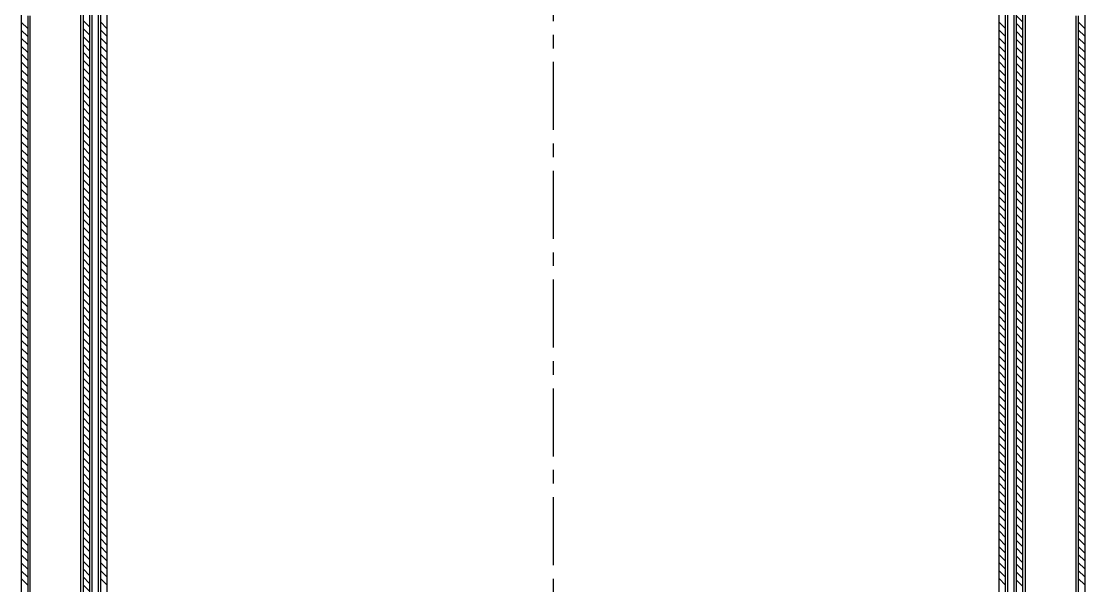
# Model space of a CAD drawing. Header units: millimetres. Extents: x -3132 to 28633, y 682 to 5849.
# Drawn here: x 17615.3 to 18112.3, y 1920.6 to 2184.1 of the extents above; entities that cross this region are included whole.
import ezdxf

# ---------------------------------------------------------------- set-up
doc = ezdxf.new("R2010")
doc.units = ezdxf.units.MM
doc.linetypes.add('CENTER', pattern=[50.8, 31.75, -6.35, 6.35, -6.35])
doc.layers.add('标准', color=3, linetype='Continuous')

msp = doc.modelspace()

# ---------------------------------------------------------------- linework, layer by layer
at = {"color": 7, "linetype": 'Continuous'}
for p, q in [((17651.304, 2688.194), (17651.304, 1691.194)), ((17652.304, 2688.194), (17652.304, 1691.194)), ((17655.304, 2688.194), (17655.304, 1691.194)), ((18072.304, 1691.194), (18072.304, 2688.194)), ((18075.304, 1691.194), (18075.304, 2688.194)), ((18076.304, 1691.194), (18076.304, 2688.194)), ((18112.304, 2688.194), (18112.304, 1691.194)), ((17643.204, 1741.67), (17643.204, 2648.094)), ((17644.204, 2648.094), (17644.204, 1741.684)), ((17647.204, 2648.094), (17647.204, 1740.879)), ((17648.204, 2648.094), (17648.204, 1740.268)), ((18079.404, 1740.268), (18079.404, 2648.094)), ((18080.404, 1740.879), (18080.404, 2648.094)), ((18083.404, 1741.684), (18083.404, 2648.094)), ((18084.404, 2648.094), (18084.404, 1741.67)), ((17615.304, 2581.694), (17615.304, 1797.694)), ((17618.304, 2186.744), (17618.304, 1800.017)), ((17619.304, 2186.744), (17619.304, 1798.694)), ((18108.304, 1798.694), (18108.304, 2186.744)), ((18109.304, 2186.744), (18109.304, 1800.426))]:
    msp.add_line(p, q, dxfattribs=at)
at = {"color": 2, "linetype": 'Continuous'}
for p, q in [((17615.304, 2183.708), (17618.304, 2180.708)), ((17644.204, 2184.507), (17647.204, 2181.507)), ((17652.304, 2183.831), (17655.304, 2180.831)), ((18072.304, 2183.708), (18075.304, 2180.708)), ((18080.404, 2186.745), (18083.404, 2183.745)), ((18080.404, 2183.033), (18083.404, 2180.033)), ((18109.304, 2183.831), (18112.304, 2180.831)), ((17615.304, 2179.996), (17618.304, 2176.996)), ((17644.204, 2180.794), (17647.204, 2177.794)), ((17644.204, 2177.082), (17647.204, 2174.082)), ((17652.304, 2180.119), (17655.304, 2177.119)), ((18072.304, 2179.996), (18075.304, 2176.996)), ((18080.404, 2179.32), (18083.404, 2176.32)), ((18109.304, 2180.119), (18112.304, 2177.119)), ((17615.304, 2176.284), (17618.304, 2173.284)), ((17615.304, 2172.571), (17618.304, 2169.571)), ((17644.204, 2173.37), (17647.204, 2170.37)), ((17652.304, 2176.407), (17655.304, 2173.407)), ((17652.304, 2172.694), (17655.304, 2169.694)), ((18072.304, 2176.284), (18075.304, 2173.284)), ((18072.304, 2172.571), (18075.304, 2169.571)), ((18080.404, 2175.608), (18083.404, 2172.608)), ((18080.404, 2171.896), (18083.404, 2168.896)), ((18109.304, 2176.407), (18112.304, 2173.407)), ((18109.304, 2172.694), (18112.304, 2169.694)), ((17615.304, 2168.859), (17618.304, 2165.859)), ((17644.204, 2169.657), (17647.204, 2166.657)), ((17652.304, 2168.982), (17655.304, 2165.982)), ((18072.304, 2168.859), (18075.304, 2165.859)), ((18080.404, 2168.184), (18083.404, 2165.184)), ((18109.304, 2168.982), (18112.304, 2165.982)), ((17615.304, 2165.147), (17618.304, 2162.147)), ((17644.204, 2165.945), (17647.204, 2162.945)), ((17644.204, 2162.233), (17647.204, 2159.233)), ((17652.304, 2165.27), (17655.304, 2162.27)), ((18072.304, 2165.147), (18075.304, 2162.147)), ((18080.404, 2164.471), (18083.404, 2161.471)), ((18109.304, 2165.27), (18112.304, 2162.27)), ((17615.304, 2161.434), (17618.304, 2158.434)), ((17615.304, 2157.722), (17618.304, 2154.722)), ((17644.204, 2158.52), (17647.204, 2155.52)), ((17652.304, 2161.557), (17655.304, 2158.557)), ((17652.304, 2157.845), (17655.304, 2154.845)), ((18072.304, 2161.434), (18075.304, 2158.434)), ((18072.304, 2157.722), (18075.304, 2154.722)), ((18080.404, 2160.759), (18083.404, 2157.759)), ((18080.404, 2157.047), (18083.404, 2154.047)), ((18109.304, 2161.557), (18112.304, 2158.557)), ((18109.304, 2157.845), (18112.304, 2154.845)), ((17615.304, 2154.01), (17618.304, 2151.01)), ((17644.204, 2154.808), (17647.204, 2151.808)), ((17652.304, 2154.133), (17655.304, 2151.133)), ((18072.304, 2154.01), (18075.304, 2151.01)), ((18080.404, 2153.334), (18083.404, 2150.334)), ((18109.304, 2154.133), (18112.304, 2151.133)), ((17615.304, 2150.297), (17618.304, 2147.297)), ((17644.204, 2151.096), (17647.204, 2148.096)), ((17644.204, 2147.384), (17647.204, 2144.384)), ((17652.304, 2150.42), (17655.304, 2147.42)), ((18072.304, 2150.297), (18075.304, 2147.297)), ((18080.404, 2149.622), (18083.404, 2146.622)), ((18109.304, 2150.42), (18112.304, 2147.42)), ((17615.304, 2146.585), (17618.304, 2143.585)), ((17615.304, 2142.873), (17618.304, 2139.873)), ((17644.204, 2143.671), (17647.204, 2140.671)), ((17652.304, 2146.708), (17655.304, 2143.708)), ((17652.304, 2142.996), (17655.304, 2139.996)), ((18072.304, 2146.585), (18075.304, 2143.585)), ((18072.304, 2142.873), (18075.304, 2139.873)), ((18080.404, 2145.91), (18083.404, 2142.91)), ((18080.404, 2142.197), (18083.404, 2139.197)), ((18109.304, 2146.708), (18112.304, 2143.708)), ((18109.304, 2142.996), (18112.304, 2139.996)), ((17615.304, 2139.16), (17618.304, 2136.16)), ((17644.204, 2139.959), (17647.204, 2136.959)), ((17652.304, 2139.284), (17655.304, 2136.284)), ((18072.304, 2139.16), (18075.304, 2136.16)), ((18080.404, 2138.485), (18083.404, 2135.485)), ((18109.304, 2139.284), (18112.304, 2136.284)), ((17615.304, 2135.448), (17618.304, 2132.448)), ((17644.204, 2136.247), (17647.204, 2133.247)), ((17644.204, 2132.534), (17647.204, 2129.534)), ((17652.304, 2135.571), (17655.304, 2132.571)), ((18072.304, 2135.448), (18075.304, 2132.448)), ((18080.404, 2134.773), (18083.404, 2131.773)), ((18109.304, 2135.571), (18112.304, 2132.571)), ((17615.304, 2131.736), (17618.304, 2128.736)), ((17615.304, 2128.023), (17618.304, 2125.023)), ((17644.204, 2128.822), (17647.204, 2125.822)), ((17652.304, 2131.859), (17655.304, 2128.859)), ((17652.304, 2128.147), (17655.304, 2125.147)), ((18072.304, 2131.736), (18075.304, 2128.736)), ((18072.304, 2128.023), (18075.304, 2125.023)), ((18080.404, 2131.06), (18083.404, 2128.06)), ((18080.404, 2127.348), (18083.404, 2124.348)), ((18109.304, 2131.859), (18112.304, 2128.859)), ((18109.304, 2128.147), (18112.304, 2125.147)), ((17615.304, 2124.311), (17618.304, 2121.311)), ((17644.204, 2125.11), (17647.204, 2122.11)), ((17652.304, 2124.434), (17655.304, 2121.434)), ((18072.304, 2124.311), (18075.304, 2121.311)), ((18080.404, 2123.636), (18083.404, 2120.636)), ((18109.304, 2124.434), (18112.304, 2121.434)), ((17615.304, 2120.599), (17618.304, 2117.599)), ((17644.204, 2121.397), (17647.204, 2118.397)), ((17644.204, 2117.685), (17647.204, 2114.685)), ((17652.304, 2120.722), (17655.304, 2117.722)), ((18072.304, 2120.599), (18075.304, 2117.599)), ((18080.404, 2119.923), (18083.404, 2116.923)), ((18109.304, 2120.722), (18112.304, 2117.722)), ((17615.304, 2116.887), (17618.304, 2113.887)), ((17615.304, 2113.174), (17618.304, 2110.174)), ((17644.204, 2113.973), (17647.204, 2110.973)), ((17652.304, 2117.01), (17655.304, 2114.01)), ((17652.304, 2113.297), (17655.304, 2110.297)), ((18072.304, 2116.887), (18075.304, 2113.887)), ((18072.304, 2113.174), (18075.304, 2110.174)), ((18080.404, 2116.211), (18083.404, 2113.211)), ((18080.404, 2112.499), (18083.404, 2109.499)), ((18109.304, 2117.01), (18112.304, 2114.01)), ((18109.304, 2113.297), (18112.304, 2110.297)), ((17615.304, 2109.462), (17618.304, 2106.462)), ((17644.204, 2110.26), (17647.204, 2107.26)), ((17652.304, 2109.585), (17655.304, 2106.585)), ((18072.304, 2109.462), (18075.304, 2106.462)), ((18080.404, 2108.787), (18083.404, 2105.787)), ((18109.304, 2109.585), (18112.304, 2106.585)), ((17615.304, 2105.75), (17618.304, 2102.75)), ((17644.204, 2106.548), (17647.204, 2103.548)), ((17644.204, 2102.836), (17647.204, 2099.836)), ((17652.304, 2105.873), (17655.304, 2102.873)), ((18072.304, 2105.75), (18075.304, 2102.75)), ((18080.404, 2105.074), (18083.404, 2102.074)), ((18109.304, 2105.873), (18112.304, 2102.873)), ((17615.304, 2102.037), (17618.304, 2099.037)), ((17615.304, 2098.325), (17618.304, 2095.325)), ((17644.204, 2099.123), (17647.204, 2096.123)), ((17652.304, 2102.16), (17655.304, 2099.16)), ((17652.304, 2098.448), (17655.304, 2095.448)), ((18072.304, 2102.037), (18075.304, 2099.037)), ((18072.304, 2098.325), (18075.304, 2095.325)), ((18080.404, 2101.362), (18083.404, 2098.362)), ((18080.404, 2097.65), (18083.404, 2094.65)), ((18109.304, 2102.16), (18112.304, 2099.16)), ((18109.304, 2098.448), (18112.304, 2095.448)), ((17615.304, 2094.613), (17618.304, 2091.613)), ((17644.204, 2095.411), (17647.204, 2092.411)), ((17652.304, 2094.736), (17655.304, 2091.736)), ((18072.304, 2094.613), (18075.304, 2091.613)), ((18080.404, 2093.937), (18083.404, 2090.937)), ((18109.304, 2094.736), (18112.304, 2091.736)), ((17615.304, 2090.9), (17618.304, 2087.9)), ((17644.204, 2091.699), (17647.204, 2088.699)), ((17644.204, 2087.987), (17647.204, 2084.987)), ((17652.304, 2091.023), (17655.304, 2088.023)), ((18072.304, 2090.9), (18075.304, 2087.9)), ((18080.404, 2090.225), (18083.404, 2087.225)), ((18109.304, 2091.023), (18112.304, 2088.023)), ((17615.304, 2087.188), (17618.304, 2084.188)), ((17615.304, 2083.476), (17618.304, 2080.476)), ((17644.204, 2084.274), (17647.204, 2081.274)), ((17652.304, 2087.311), (17655.304, 2084.311)), ((17652.304, 2083.599), (17655.304, 2080.599)), ((18072.304, 2087.188), (18075.304, 2084.188)), ((18072.304, 2083.476), (18075.304, 2080.476)), ((18080.404, 2086.513), (18083.404, 2083.513)), ((18080.404, 2082.8), (18083.404, 2079.8)), ((18109.304, 2087.311), (18112.304, 2084.311)), ((18109.304, 2083.599), (18112.304, 2080.599)), ((17615.304, 2079.763), (17618.304, 2076.763)), ((17644.204, 2080.562), (17647.204, 2077.562)), ((17652.304, 2079.887), (17655.304, 2076.887)), ((18072.304, 2079.763), (18075.304, 2076.763)), ((18080.404, 2079.088), (18083.404, 2076.088)), ((18109.304, 2079.887), (18112.304, 2076.887)), ((17615.304, 2076.051), (17618.304, 2073.051)), ((17644.204, 2076.85), (17647.204, 2073.85)), ((17644.204, 2073.137), (17647.204, 2070.137)), ((17652.304, 2076.174), (17655.304, 2073.174)), ((18072.304, 2076.051), (18075.304, 2073.051)), ((18080.404, 2075.376), (18083.404, 2072.376)), ((18109.304, 2076.174), (18112.304, 2073.174)), ((17615.304, 2072.339), (17618.304, 2069.339)), ((17615.304, 2068.627), (17618.304, 2065.627)), ((17644.204, 2069.425), (17647.204, 2066.425)), ((17652.304, 2072.462), (17655.304, 2069.462)), ((17652.304, 2068.75), (17655.304, 2065.75)), ((18072.304, 2072.339), (18075.304, 2069.339)), ((18072.304, 2068.627), (18075.304, 2065.627)), ((18080.404, 2071.663), (18083.404, 2068.663)), ((18080.404, 2067.951), (18083.404, 2064.951)), ((18109.304, 2072.462), (18112.304, 2069.462)), ((18109.304, 2068.75), (18112.304, 2065.75)), ((17615.304, 2064.914), (17618.304, 2061.914)), ((17644.204, 2065.713), (17647.204, 2062.713)), ((17652.304, 2065.037), (17655.304, 2062.037)), ((18072.304, 2064.914), (18075.304, 2061.914)), ((18080.404, 2064.239), (18083.404, 2061.239)), ((18109.304, 2065.037), (18112.304, 2062.037)), ((17615.304, 2061.202), (17618.304, 2058.202)), ((17644.204, 2062), (17647.204, 2059)), ((17644.204, 2058.288), (17647.204, 2055.288)), ((17652.304, 2061.325), (17655.304, 2058.325)), ((17652.304, 2057.613), (17655.304, 2054.613)), ((18072.304, 2061.202), (18075.304, 2058.202)), ((18080.404, 2060.527), (18083.404, 2057.527)), ((18109.304, 2061.325), (18112.304, 2058.325)), ((18109.304, 2057.613), (18112.304, 2054.613)), ((17615.304, 2057.49), (17618.304, 2054.49)), ((17615.304, 2053.777), (17618.304, 2050.777)), ((17644.204, 2054.576), (17647.204, 2051.576)), ((17652.304, 2053.9), (17655.304, 2050.9)), ((18072.304, 2057.49), (18075.304, 2054.49)), ((18072.304, 2053.777), (18075.304, 2050.777)), ((18080.404, 2056.814), (18083.404, 2053.814)), ((18080.404, 2053.102), (18083.404, 2050.102)), ((18109.304, 2053.9), (18112.304, 2050.9)), ((17615.304, 2050.065), (17618.304, 2047.065)), ((17644.204, 2050.863), (17647.204, 2047.863)), ((17652.304, 2050.188), (17655.304, 2047.188)), ((18072.304, 2050.065), (18075.304, 2047.065)), ((18080.404, 2049.39), (18083.404, 2046.39)), ((18109.304, 2050.188), (18112.304, 2047.188)), ((17615.304, 2046.353), (17618.304, 2043.353)), ((17644.204, 2047.151), (17647.204, 2044.151)), ((17644.204, 2043.439), (17647.204, 2040.439)), ((17652.304, 2046.476), (17655.304, 2043.476)), ((17652.304, 2042.763), (17655.304, 2039.763)), ((18072.304, 2046.353), (18075.304, 2043.353)), ((18080.404, 2045.677), (18083.404, 2042.677)), ((18109.304, 2046.476), (18112.304, 2043.476)), ((18109.304, 2042.763), (18112.304, 2039.763)), ((17615.304, 2042.64), (17618.304, 2039.64)), ((17615.304, 2038.928), (17618.304, 2035.928)), ((17644.204, 2039.727), (17647.204, 2036.727)), ((17652.304, 2039.051), (17655.304, 2036.051)), ((18072.304, 2042.64), (18075.304, 2039.64)), ((18072.304, 2038.928), (18075.304, 2035.928)), ((18080.404, 2041.965), (18083.404, 2038.965)), ((18080.404, 2038.253), (18083.404, 2035.253)), ((18109.304, 2039.051), (18112.304, 2036.051)), ((17615.304, 2035.216), (17618.304, 2032.216)), ((17644.204, 2036.014), (17647.204, 2033.014)), ((17652.304, 2035.339), (17655.304, 2032.339)), ((18072.304, 2035.216), (18075.304, 2032.216)), ((18080.404, 2034.54), (18083.404, 2031.54)), ((18109.304, 2035.339), (18112.304, 2032.339)), ((17615.304, 2031.503), (17618.304, 2028.503)), ((17615.304, 2027.791), (17618.304, 2024.791)), ((17644.204, 2032.302), (17647.204, 2029.302)), ((17644.204, 2028.59), (17647.204, 2025.59)), ((17652.304, 2031.627), (17655.304, 2028.627)), ((17652.304, 2027.914), (17655.304, 2024.914)), ((18072.304, 2031.503), (18075.304, 2028.503)), ((18072.304, 2027.791), (18075.304, 2024.791)), ((18080.404, 2030.828), (18083.404, 2027.828)), ((18109.304, 2031.627), (18112.304, 2028.627)), ((18109.304, 2027.914), (18112.304, 2024.914)), ((17615.304, 2024.079), (17618.304, 2021.079)), ((17644.204, 2024.877), (17647.204, 2021.877)), ((17652.304, 2024.202), (17655.304, 2021.202)), ((18072.304, 2024.079), (18075.304, 2021.079)), ((18080.404, 2027.116), (18083.404, 2024.116)), ((18080.404, 2023.403), (18083.404, 2020.403)), ((18109.304, 2024.202), (18112.304, 2021.202)), ((17615.304, 2020.366), (17618.304, 2017.366)), ((17644.204, 2021.165), (17647.204, 2018.165)), ((17652.304, 2020.49), (17655.304, 2017.49)), ((18072.304, 2020.366), (18075.304, 2017.366)), ((18080.404, 2019.691), (18083.404, 2016.691)), ((18109.304, 2020.49), (18112.304, 2017.49)), ((17615.304, 2016.654), (17618.304, 2013.654)), ((17615.304, 2012.942), (17618.304, 2009.942)), ((17644.204, 2017.453), (17647.204, 2014.453)), ((17644.204, 2013.74), (17647.204, 2010.74)), ((17652.304, 2016.777), (17655.304, 2013.777)), ((17652.304, 2013.065), (17655.304, 2010.065)), ((18072.304, 2016.654), (18075.304, 2013.654)), ((18072.304, 2012.942), (18075.304, 2009.942)), ((18080.404, 2015.979), (18083.404, 2012.979)), ((18109.304, 2016.777), (18112.304, 2013.777)), ((18109.304, 2013.065), (18112.304, 2010.065)), ((17615.304, 2009.23), (17618.304, 2006.23)), ((17644.204, 2010.028), (17647.204, 2007.028)), ((17652.304, 2009.353), (17655.304, 2006.353)), ((18072.304, 2009.23), (18075.304, 2006.23)), ((18080.404, 2012.266), (18083.404, 2009.266)), ((18080.404, 2008.554), (18083.404, 2005.554)), ((18109.304, 2009.353), (18112.304, 2006.353)), ((17615.304, 2005.517), (17618.304, 2002.517)), ((17644.204, 2006.316), (17647.204, 2003.316)), ((17652.304, 2005.64), (17655.304, 2002.64)), ((18072.304, 2005.517), (18075.304, 2002.517)), ((18080.404, 2004.842), (18083.404, 2001.842)), ((18109.304, 2005.64), (18112.304, 2002.64)), ((17615.304, 2001.805), (17618.304, 1998.805)), ((17615.304, 1998.093), (17618.304, 1995.093)), ((17644.204, 2002.603), (17647.204, 1999.603)), ((17644.204, 1998.891), (17647.204, 1995.891)), ((17652.304, 2001.928), (17655.304, 1998.928)), ((17652.304, 1998.216), (17655.304, 1995.216)), ((18072.304, 2001.805), (18075.304, 1998.805)), ((18072.304, 1998.093), (18075.304, 1995.093)), ((18080.404, 2001.13), (18083.404, 1998.13)), ((18109.304, 2001.928), (18112.304, 1998.928)), ((18109.304, 1998.216), (18112.304, 1995.216)), ((17615.304, 1994.38), (17618.304, 1991.38)), ((17644.204, 1995.179), (17647.204, 1992.179)), ((17652.304, 1994.503), (17655.304, 1991.503)), ((18072.304, 1994.38), (18075.304, 1991.38)), ((18080.404, 1997.417), (18083.404, 1994.417)), ((18080.404, 1993.705), (18083.404, 1990.705)), ((18109.304, 1994.503), (18112.304, 1991.503)), ((17615.304, 1990.668), (17618.304, 1987.668)), ((17644.204, 1991.466), (17647.204, 1988.466)), ((17652.304, 1990.791), (17655.304, 1987.791)), ((18072.304, 1990.668), (18075.304, 1987.668)), ((18080.404, 1989.993), (18083.404, 1986.993)), ((18109.304, 1990.791), (18112.304, 1987.791)), ((17615.304, 1986.956), (17618.304, 1983.956)), ((17615.304, 1983.243), (17618.304, 1980.243)), ((17644.204, 1987.754), (17647.204, 1984.754)), ((17644.204, 1984.042), (17647.204, 1981.042)), ((17652.304, 1987.079), (17655.304, 1984.079)), ((17652.304, 1983.366), (17655.304, 1980.366)), ((18072.304, 1986.956), (18075.304, 1983.956)), ((18072.304, 1983.243), (18075.304, 1980.243)), ((18080.404, 1986.28), (18083.404, 1983.28)), ((18109.304, 1987.079), (18112.304, 1984.079)), ((18109.304, 1983.366), (18112.304, 1980.366)), ((17615.304, 1979.531), (17618.304, 1976.531)), ((17644.204, 1980.33), (17647.204, 1977.33)), ((17652.304, 1979.654), (17655.304, 1976.654)), ((18072.304, 1979.531), (18075.304, 1976.531)), ((18080.404, 1982.568), (18083.404, 1979.568)), ((18080.404, 1978.856), (18083.404, 1975.856)), ((18109.304, 1979.654), (18112.304, 1976.654)), ((17615.304, 1975.819), (17618.304, 1972.819)), ((17644.204, 1976.617), (17647.204, 1973.617)), ((17652.304, 1975.942), (17655.304, 1972.942)), ((18072.304, 1975.819), (18075.304, 1972.819)), ((18080.404, 1975.143), (18083.404, 1972.143)), ((18109.304, 1975.942), (18112.304, 1972.942)), ((17615.304, 1972.106), (17618.304, 1969.106)), ((17615.304, 1968.394), (17618.304, 1965.394)), ((17644.204, 1972.905), (17647.204, 1969.905)), ((17644.204, 1969.193), (17647.204, 1966.193)), ((17652.304, 1972.23), (17655.304, 1969.23)), ((17652.304, 1968.517), (17655.304, 1965.517)), ((18072.304, 1972.106), (18075.304, 1969.106)), ((18072.304, 1968.394), (18075.304, 1965.394)), ((18080.404, 1971.431), (18083.404, 1968.431)), ((18109.304, 1972.23), (18112.304, 1969.23)), ((18109.304, 1968.517), (18112.304, 1965.517)), ((17615.304, 1964.682), (17618.304, 1961.682)), ((17644.204, 1965.48), (17647.204, 1962.48)), ((17652.304, 1964.805), (17655.304, 1961.805)), ((18072.304, 1964.682), (18075.304, 1961.682)), ((18080.404, 1967.719), (18083.404, 1964.719)), ((18080.404, 1964.006), (18083.404, 1961.006)), ((18109.304, 1964.805), (18112.304, 1961.805)), ((17615.304, 1960.97), (17618.304, 1957.97)), ((17644.204, 1961.768), (17647.204, 1958.768)), ((17652.304, 1961.093), (17655.304, 1958.093)), ((18072.304, 1960.97), (18075.304, 1957.97)), ((18080.404, 1960.294), (18083.404, 1957.294)), ((18109.304, 1961.093), (18112.304, 1958.093)), ((17615.304, 1957.257), (17618.304, 1954.257)), ((17615.304, 1953.545), (17618.304, 1950.545)), ((17644.204, 1958.056), (17647.204, 1955.056)), ((17644.204, 1954.343), (17647.204, 1951.343)), ((17652.304, 1957.38), (17655.304, 1954.38)), ((17652.304, 1953.668), (17655.304, 1950.668)), ((18072.304, 1957.257), (18075.304, 1954.257)), ((18072.304, 1953.545), (18075.304, 1950.545)), ((18080.404, 1956.582), (18083.404, 1953.582)), ((18109.304, 1957.38), (18112.304, 1954.38)), ((18109.304, 1953.668), (18112.304, 1950.668)), ((17615.304, 1949.833), (17618.304, 1946.833)), ((17644.204, 1950.631), (17647.204, 1947.631)), ((17652.304, 1949.956), (17655.304, 1946.956)), ((18072.304, 1949.833), (18075.304, 1946.833)), ((18080.404, 1952.87), (18083.404, 1949.87)), ((18080.404, 1949.157), (18083.404, 1946.157)), ((18109.304, 1949.956), (18112.304, 1946.956)), ((17615.304, 1946.12), (17618.304, 1943.12)), ((17644.204, 1946.919), (17647.204, 1943.919)), ((17652.304, 1946.243), (17655.304, 1943.243)), ((18072.304, 1946.12), (18075.304, 1943.12)), ((18080.404, 1945.445), (18083.404, 1942.445)), ((18109.304, 1946.243), (18112.304, 1943.243)), ((17615.304, 1942.408), (17618.304, 1939.408)), ((17615.304, 1938.696), (17618.304, 1935.696)), ((17644.204, 1943.206), (17647.204, 1940.206)), ((17644.204, 1939.494), (17647.204, 1936.494)), ((17652.304, 1942.531), (17655.304, 1939.531)), ((17652.304, 1938.819), (17655.304, 1935.819)), ((18072.304, 1942.408), (18075.304, 1939.408)), ((18072.304, 1938.696), (18075.304, 1935.696)), ((18080.404, 1941.733), (18083.404, 1938.733)), ((18109.304, 1942.531), (18112.304, 1939.531)), ((18109.304, 1938.819), (18112.304, 1935.819)), ((17615.304, 1934.983), (17618.304, 1931.983)), ((17644.204, 1935.782), (17647.204, 1932.782)), ((17652.304, 1935.106), (17655.304, 1932.106)), ((18072.304, 1934.983), (18075.304, 1931.983)), ((18080.404, 1938.02), (18083.404, 1935.02)), ((18080.404, 1934.308), (18083.404, 1931.308)), ((18109.304, 1935.106), (18112.304, 1932.106)), ((17615.304, 1931.271), (17618.304, 1928.271)), ((17644.204, 1932.07), (17647.204, 1929.07)), ((17652.304, 1931.394), (17655.304, 1928.394)), ((18072.304, 1931.271), (18075.304, 1928.271)), ((18080.404, 1930.596), (18083.404, 1927.596)), ((18109.304, 1931.394), (18112.304, 1928.394)), ((17615.304, 1927.559), (17618.304, 1924.559)), ((17615.304, 1923.846), (17618.304, 1920.846)), ((17644.204, 1928.357), (17647.204, 1925.357)), ((17644.204, 1924.645), (17647.204, 1921.645)), ((17652.304, 1927.682), (17655.304, 1924.682)), ((17652.304, 1923.97), (17655.304, 1920.97)), ((18072.304, 1927.559), (18075.304, 1924.559)), ((18072.304, 1923.846), (18075.304, 1920.846)), ((18080.404, 1926.883), (18083.404, 1923.883)), ((18109.304, 1927.682), (18112.304, 1924.682)), ((18109.304, 1923.97), (18112.304, 1920.97)), ((17644.204, 1920.933), (17647.204, 1917.933)), ((18080.404, 1923.171), (18083.404, 1920.171))]:
    msp.add_line(p, q, dxfattribs=at)
at = {"layer": '标准', "color": 1, "linetype": 'CENTER'}
msp.add_line((17863.804, 2723.917), (17863.804, 1655.472), dxfattribs=at)

doc.saveas('drawing.dxf')
